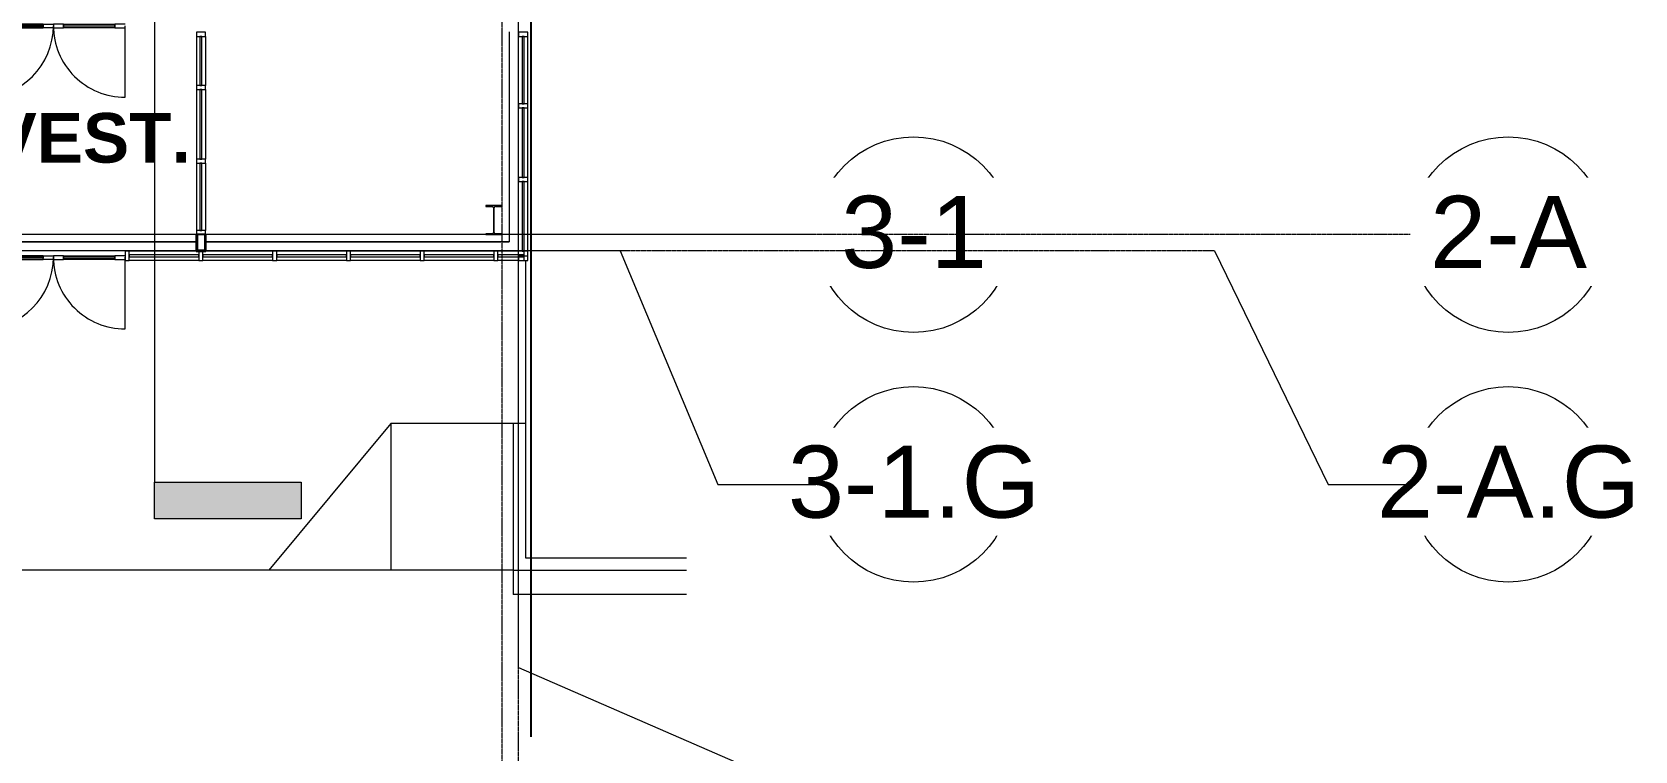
# Model space of a CAD drawing. Header units: inches. Extents: x 25557 to 33164, y -23509 to -20035.
# Drawn here: x 31975 to 32762, y -23041 to -22688 of the extents above; entities that cross this region are included whole.
import ezdxf

# ---------------------------------------------------------------- set-up
doc = ezdxf.new("R2010")
doc.units = ezdxf.units.IN
doc.header["$MEASUREMENT"] = 0
doc.linetypes.add('Grid Line 1_2_', pattern=[0.875, 0.5, -0.125, 0.125, -0.125])
doc.linetypes.add('Hidden', pattern=[0.28125, 0.1875, -0.09375])
for name, color, linetype, lineweight in [('A-DOOR', 31, 'Continuous', 9), ('A-FLOR', 192, 'Continuous', 9), ('A-GLAZ-CURT', 52, 'Continuous', 9), ('A-GLAZ-CWMG', 51, 'Continuous', 9), ('A-PROP-SBCK', 71, 'Hidden', 25), ('A-WALL', 113, 'Continuous', 25), ('A-WALL-PATT', 111, 'Continuous', 25), ('Conc', 7, 'Continuous', 9), ('EOP-PR', 4, 'Continuous', 9), ('G-ANNO-SYMB', 111, 'Continuous', 9), ('I-WALL', 2, 'Continuous', 9), ('L-SITE-WALL', 31, 'Continuous', 9), ('M-AREA-IDEN', 171, 'Continuous', 9), ('S-COLS', 52, 'Continuous', 9), ('S-GRID', 1, 'Continuous', 9), ('S-GRID-IDEN', 1, 'Continuous', 9)]:
    doc.layers.add(name, color=color, linetype=linetype, lineweight=lineweight)
doc.styles.add('Arial', font='arial.ttf', dxfattribs={"height": 35.407186})
doc.styles.add('Arial_B', font='arialbd.ttf', dxfattribs={"height": 24.354149})

# ---------------------------------------------------------------- blocks, each defined once
blk = doc.blocks.new('Struct_Xcel_Sports Complex_rvt-2-Overall Floor Plan')
at = {"layer": 'A-FLOR', "color": 7}
for p, q in [((26276.89, -22687.68), (26276.89, -22790.8)), ((26123.27, -22790.8), (25980.77, -22790.8)), ((26276.89, -22790.8), (26128.02, -22790.8))]:
    blk.add_line(p, q, dxfattribs=at)
at = {"layer": 'L-SITE-WALL', "color": 7}
for p, q in [((25980.77, -22790.8), (26123.27, -22790.8)), ((26128.02, -22790.8), (26276.89, -22790.8))]:
    blk.add_line(p, q, dxfattribs=at)
blk = doc.blocks.new('W-Wide Flange-Column - B2_D-1169473-Overall Floor Plan')
at = {"layer": 'S-COLS'}
h = blk.add_hatch(dxfattribs=at)
h.set_pattern_fill('FP_14', color=256, style=0, pattern_type=2)
h.set_pattern_definition([(225, (32201.71, -22780.178), (19.00703, -19.00703), []), (225, (32201.71, -22808.978), (19.00703, -19.00703), [])])
h.paths.add_polyline_path([(4, 7.12), (-4, 7.12), (-4, 6.69), (-0.84, 6.69), (-0.35, 6.49), (-0.14, 6), (-0.14, -6), (-0.35, -6.49), (-0.84, -6.69), (-4, -6.69), (-4, -7.12), (4, -7.12), (4, -6.69), (0.84, -6.69), (0.35, -6.49), (0.14, -6), (0.14, 6), (0.35, 6.49), (0.84, 6.69), (4, 6.69)], flags=0)
at = {"layer": 'S-COLS', "lineweight": 15}
for p, q in [((4, 7.12), (-4, 7.12)), ((-4, 7.12), (-4, 6.69)), ((-4, 6.69), (-0.84, 6.69)), ((-0.14, 6), (-0.14, -6)), ((0.14, -6), (0.14, 6)), ((0.84, 6.69), (4, 6.69)), ((4, 6.69), (4, 7.12)), ((-0.84, -6.69), (-4, -6.69)), ((-4, -6.69), (-4, -7.12)), ((-4, -7.12), (4, -7.12)), ((4, -6.69), (0.84, -6.69)), ((4, -7.12), (4, -6.69))]:
    blk.add_line(p, q, dxfattribs=at)
for centre, start, end in [((-0.84, 6), 0, 90), ((0.84, 6), 90, 180), ((-0.84, -6), 270, 0), ((0.84, -6), 180, 270)]:
    blk.add_arc(centre, 0.691, start, end, dxfattribs=at)
blk = doc.blocks.new('Door_Single_Storefront - one-1142389-Overall Floor Plan')
at = {"layer": 'A-DOOR'}
for p, q in [((-17.59375, 0.75), (-12.59375, 0.75)), ((-17.59375, -35.1875), (-17.59375, 0)), ((-12.59375, 0.75), (-12.59375, -1)), ((12.59375, 0.75), (-12.59375, 0.75)), ((-12.59375, -0.5), (-12.59375, 0.25)), ((-12.59375, 0.25), (12.59375, 0.25)), ((12.59375, -1), (12.59375, 0.75)), ((12.59375, 0.75), (17.59375, 0.75)), ((12.59375, 0.25), (12.59375, -0.5)), ((17.59375, 0.75), (17.59375, -1)), ((-12.59375, -1), (-17.59375, -1)), ((12.59375, -0.5), (-12.59375, -0.5)), ((-12.59375, -1), (12.59375, -1)), ((17.59375, -1), (12.59375, -1))]:
    blk.add_line(p, q, dxfattribs=at)
blk.add_arc((-17.59375, 0), 35.1875, 270, 0, dxfattribs=at)
blk = doc.blocks.new('Door_Single_Storefront - one-1142390-Overall Floor Plan')
at = {"layer": 'A-DOOR'}
for p, q in [((-17.59375, 35.1875), (-17.59375, 0)), ((-12.59375, 1), (-17.59375, 1)), ((-12.59375, -0.75), (-12.59375, 1)), ((-12.59375, 1), (12.59375, 1)), ((12.59375, 0.5), (-12.59375, 0.5)), ((-12.59375, 0.5), (-12.59375, -0.25)), ((17.59375, 1), (12.59375, 1)), ((12.59375, 1), (12.59375, -0.75)), ((12.59375, -0.25), (12.59375, 0.5)), ((17.59375, -0.75), (17.59375, 1)), ((-17.59375, -0.75), (-12.59375, -0.75)), ((-12.59375, -0.25), (12.59375, -0.25)), ((12.59375, -0.75), (-12.59375, -0.75)), ((12.59375, -0.75), (17.59375, -0.75))]:
    blk.add_line(p, q, dxfattribs=at)
blk.add_arc((-17.59375, 0), 35.1875, 360, 90, dxfattribs=at)
blk = doc.blocks.new('System Panel - Exterior Glazing-827454-Overall Floor Plan')
at = {"layer": 'A-GLAZ-CURT'}
for p, q in [((17.09375, 1.25), (-17.09375, 1.25)), ((-17.09375, 1.25), (-17.09375, 0.25)), ((-17.09375, 0.25), (-17.09375, 1.25)), ((17.09375, 1.25), (-17.09375, 1.25)), ((-17.09375, 0.25), (17.09375, 0.25)), ((-17.09375, 0.25), (17.09375, 0.25)), ((17.09375, 0.25), (17.09375, 1.25)), ((17.09375, 1.25), (17.09375, 0.25))]:
    blk.add_line(p, q, dxfattribs=at)
blk = doc.blocks.new('Rectangular Mullion - Exterior 2_ x 4_5_-1305160-Overall Floor Plan')
at = {"layer": 'A-GLAZ-CWMG'}
for p, q in [((26123.27, -22795.43), (26090.45, -22795.43)), ((26124.64, -22799.93), (26090.45, -22799.93))]:
    blk.add_line(p, q, dxfattribs=at)
blk = doc.blocks.new('Rectangular Mullion - Exterior 2_ x 4_5_-1135280-Overall Floor Plan')
at = {"layer": 'A-GLAZ-CWMG'}
for p, q in [((26160.83, -22799.93), (26126.64, -22799.93)), ((26160.83, -22795.43), (26128.02, -22795.43))]:
    blk.add_line(p, q, dxfattribs=at)
blk = doc.blocks.new('Rectangular Mullion - Exterior 2_ x 4_5_-V12-Overall Floor Plan')
at = {"layer": 'A-GLAZ-CWMG'}
for p, q in [((26197.02, -22795.43), (26162.83, -22795.43)), ((26197.02, -22799.93), (26162.83, -22799.93))]:
    blk.add_line(p, q, dxfattribs=at)
blk = doc.blocks.new('Rectangular Mullion - Exterior 2_ x 4_5_-1142350-Overall Floor Plan')
at = {"layer": 'A-GLAZ-CWMG', "lineweight": 13}
for p, q in [((-2, 1.5), (0, 1.5)), ((-2, -3), (-2, 1.5)), ((0, 1.5), (0, -3)), ((0, -3), (-2, -3))]:
    blk.add_line(p, q, dxfattribs=at)
blk = doc.blocks.new('Rectangular Mullion - Exterior 2_ x 4_5_-1142343-Overall Floor Plan')
at = {"layer": 'A-GLAZ-CWMG', "lineweight": 13}
for p, q in [((-1, 1.5), (1, 1.5)), ((-1, -3), (-1, 1.5)), ((1, 1.5), (1, -3)), ((1, -3), (-1, -3))]:
    blk.add_line(p, q, dxfattribs=at)
blk = doc.blocks.new('System Panel - Exterior Glazing-1274973-Overall Floor Plan')
at = {"layer": 'A-GLAZ-CURT'}
for p, q in [((6.31, 1.25), (-6.31, 1.25)), ((-6.31, 1.25), (-6.31, 0.25)), ((-6.31, 0.25), (-6.31, 1.25)), ((6.31, 1.25), (-6.31, 1.25)), ((-6.31, 0.25), (6.31, 0.25)), ((-6.31, 0.25), (3.81, 0.25)), ((6.31, 0.25), (6.31, 1.25)), ((6.31, 1.25), (6.31, 0.5))]:
    blk.add_line(p, q, dxfattribs=at)
blk = doc.blocks.new('Rectangular Mullion - Exterior 2_ x 4_5_-1274971-Overall Floor Plan')
at = {"layer": 'A-GLAZ-CWMG'}
for p, q in [((26284.02, -22795.43), (26271.39, -22795.43)), ((26281.52, -22799.93), (26271.39, -22799.93))]:
    blk.add_line(p, q, dxfattribs=at)
blk = doc.blocks.new('System Panel - Exterior Glazing-1142335-Overall Floor Plan')
at = {"layer": 'A-GLAZ-CURT'}
for p, q in [((16.53125, -0.25), (-16.53125, -0.25)), ((-16.53125, -0.25), (-16.53125, -1.25)), ((-16.53125, -1.25), (-16.53125, -0.25)), ((16.53125, -0.25), (-16.53125, -0.25)), ((-16.53125, -1.25), (16.53125, -1.25)), ((-16.53125, -1.25), (16.53125, -1.25)), ((16.53125, -1.25), (16.53125, -0.25)), ((16.53125, -0.25), (16.53125, -1.25))]:
    blk.add_line(p, q, dxfattribs=at)
blk = doc.blocks.new('System Panel - Exterior Glazing-V13-Overall Floor Plan')
at = {"layer": 'A-GLAZ-CURT'}
for p, q in [((17.09375, -0.25), (-17.09375, -0.25)), ((-17.09375, -0.25), (-17.09375, -1.25)), ((-17.09375, -1.25), (-17.09375, -0.25)), ((17.09375, -0.25), (-17.09375, -0.25)), ((-17.09375, -1.25), (17.09375, -1.25)), ((-17.09375, -1.25), (17.09375, -1.25)), ((17.09375, -1.25), (17.09375, -0.25)), ((17.09375, -0.25), (17.09375, -1.25))]:
    blk.add_line(p, q, dxfattribs=at)
blk = doc.blocks.new('Rectangular Mullion - Exterior 2_ x 4_5_-1135294-Overall Floor Plan')
at = {"layer": 'A-GLAZ-CWMG'}
for p, q in [((26281.52, -22722.99), (26281.52, -22689.93)), ((26286.02, -22722.99), (26286.02, -22689.93))]:
    blk.add_line(p, q, dxfattribs=at)
blk = doc.blocks.new('Rectangular Mullion - Exterior 2_ x 4_5_-V14-Overall Floor Plan')
at = {"layer": 'A-GLAZ-CWMG'}
for p, q in [((26281.52, -22796.37), (26281.52, -22761.18)), ((26286.02, -22795.43), (26286.02, -22761.18))]:
    blk.add_line(p, q, dxfattribs=at)
blk = doc.blocks.new('Rectangular Mullion - Exterior 2_ x 4_5_-1142339-Overall Floor Plan')
at = {"layer": 'A-GLAZ-CWMG', "lineweight": 13}
for p, q in [((-2, 3), (0, 3)), ((-2, -1.5), (-2, 3)), ((0, 3), (0, -1.5)), ((0, -1.5), (-2, -1.5))]:
    blk.add_line(p, q, dxfattribs=at)
blk = doc.blocks.new('Rectangular Mullion - Exterior 2_ x 4_5_-1142342-Overall Floor Plan')
at = {"layer": 'A-GLAZ-CWMG', "lineweight": 13}
for p, q in [((0, 3), (-2, 3)), ((-2, 3), (-2, -1.5)), ((0, -1.5), (0, 3)), ((-2, -1.5), (0, -1.5))]:
    blk.add_line(p, q, dxfattribs=at)
blk = doc.blocks.new('Rectangular Mullion - Exterior 2_ x 4_5_-1115231-Overall Floor Plan')
at = {"layer": 'A-GLAZ-CWMG', "lineweight": 13}
for p, q in [((-1, 3), (1, 3)), ((-1, -1.5), (-1, 3)), ((1, 3), (1, -1.5)), ((1, -1.5), (-1, -1.5))]:
    blk.add_line(p, q, dxfattribs=at)
blk = doc.blocks.new('System Panel - Exterior Glazing-827433-Overall Floor Plan')
at = {"layer": 'A-GLAZ-CURT'}
for p, q in [((17.09375, -0.25), (-17.09375, -0.25)), ((-17.09375, -0.25), (-17.09375, -1.25)), ((-17.09375, -1.25), (-17.09375, -0.25)), ((17.09375, -0.25), (-17.09375, -0.25)), ((-17.09375, -1.25), (17.09375, -1.25)), ((-17.09375, -1.25), (17.09375, -1.25)), ((17.09375, -1.25), (17.09375, -0.25)), ((17.09375, -0.25), (17.09375, -1.25))]:
    blk.add_line(p, q, dxfattribs=at)
blk = doc.blocks.new('Rectangular Mullion - Exterior 2_ x 4_5_-769211-Overall Floor Plan')
at = {"layer": 'A-GLAZ-CWMG'}
for p, q in [((26281.52, -22759.18), (26281.52, -22724.99)), ((26286.02, -22759.18), (26286.02, -22724.99))]:
    blk.add_line(p, q, dxfattribs=at)
blk = doc.blocks.new('Rectangular Mullion - Exterior 2_ x 4_5_-827464-Overall Floor Plan')
at = {"layer": 'A-GLAZ-CWMG', "lineweight": 13}
for p, q in [((-1, 3), (1, 3)), ((-1, -1.5), (-1, 3)), ((1, 3), (1, -1.5)), ((1, -1.5), (-1, -1.5))]:
    blk.add_line(p, q, dxfattribs=at)
blk = doc.blocks.new('System Panel - Exterior Glazing-1142345-Overall Floor Plan')
at = {"layer": 'A-GLAZ-CURT'}
for p, q in [((16.53125, 1.25), (-16.53125, 1.25)), ((-16.53125, 1.25), (-16.53125, 0.25)), ((-16.53125, 0.25), (-16.53125, 1.25)), ((16.53125, 1.25), (-16.53125, 1.25)), ((-16.53125, 0.25), (16.53125, 0.25)), ((-16.53125, 0.25), (16.53125, 0.25)), ((16.53125, 0.25), (16.53125, 1.25)), ((16.53125, 1.25), (16.53125, 0.25))]:
    blk.add_line(p, q, dxfattribs=at)
blk = doc.blocks.new('System Panel - Exterior Glazing-1142649-Overall Floor Plan')
at = {"layer": 'A-GLAZ-CURT'}
for p, q in [((12.06, 1.25), (-12.06, 1.25)), ((-12.06, 1.25), (-12.06, 0.25)), ((-12.06, 0.25), (-12.06, 1.25)), ((12.06, 1.25), (-12.06, 1.25)), ((-12.06, 0.25), (12.06, 0.25)), ((-12.06, 0.25), (12.06, 0.25)), ((12.06, 0.25), (12.06, 1.25)), ((12.06, 1.25), (12.06, 0.25))]:
    blk.add_line(p, q, dxfattribs=at)
blk = doc.blocks.new('Rectangular Mullion - Exterior 2_ x 4_5_-1135311-Overall Floor Plan')
at = {"layer": 'A-GLAZ-CWMG'}
for p, q in [((26123.39, -22752.24), (26123.39, -22785.3)), ((26127.89, -22752.24), (26127.89, -22785.3))]:
    blk.add_line(p, q, dxfattribs=at)
blk = doc.blocks.new('Rectangular Mullion - Exterior 2_ x 4_5_-769167-Overall Floor Plan')
at = {"layer": 'A-GLAZ-CWMG'}
for p, q in [((26123.39, -22716.05), (26123.39, -22750.24)), ((26127.89, -22716.05), (26127.89, -22750.24))]:
    blk.add_line(p, q, dxfattribs=at)
blk = doc.blocks.new('Rectangular Mullion - Exterior 2_ x 4_5_-1142647-Overall Floor Plan')
at = {"layer": 'A-GLAZ-CWMG'}
for p, q in [((26123.39, -22689.93), (26123.39, -22714.05)), ((26127.89, -22689.93), (26127.89, -22714.05))]:
    blk.add_line(p, q, dxfattribs=at)
blk = doc.blocks.new('Rectangular Mullion - Exterior 2_ x 4_5_-1142586-Overall Floor Plan')
at = {"layer": 'A-GLAZ-CWMG', "lineweight": 13}
for p, q in [((-2, 1.5), (0, 1.5)), ((-2, -3), (-2, 1.5)), ((0, 1.5), (0, -3)), ((0, -3), (-2, -3))]:
    blk.add_line(p, q, dxfattribs=at)
blk = doc.blocks.new('Rectangular Mullion - Exterior 2_ x 4_5_-827470-Overall Floor Plan')
at = {"layer": 'A-GLAZ-CWMG', "lineweight": 13}
for p, q in [((-1, 1.5), (1, 1.5)), ((-1, -3), (-1, 1.5)), ((1, 1.5), (1, -3)), ((1, -3), (-1, -3))]:
    blk.add_line(p, q, dxfattribs=at)
blk = doc.blocks.new('Rectangular Mullion - Exterior 2_ x 4_5_-1142587-Overall Floor Plan')
at = {"layer": 'A-GLAZ-CWMG', "lineweight": 13}
for p, q in [((0, 1.5), (-2, 1.5)), ((-2, 1.5), (-2, -3)), ((0, -3), (0, 1.5)), ((-2, -3), (0, -3))]:
    blk.add_line(p, q, dxfattribs=at)
blk = doc.blocks.new('Section - 3_32_ x 3_8_-18514-Overall Floor Plan')
at = {"layer": 'G-ANNO-SYMB'}
blk.add_hatch(color=256, dxfattribs=at).paths.add_polyline_path([(0, 0.375), (0, 0), (-0.09375, 0), (-0.09375, 0.375)], flags=0)
for p, q in [((0, 0.375), (-0.09375, 0.375)), ((-0.09375, 0.375), (-0.09375, 0)), ((0, 0), (0, 0.375)), ((-0.09375, 0), (0, 0))]:
    blk.add_line(p, q, dxfattribs=at)
blk = doc.blocks.new('Grid - Grid Head - Circle-14747-Overall Floor Plan')
at = {"layer": 'S-GRID-IDEN'}
blk.add_circle((0, 0), 0.25, dxfattribs=at)

msp = doc.modelspace()

# ---------------------------------------------------------------- hatches: boundary and pattern name
at = {"layer": 'A-WALL-PATT', "lineweight": 9}
h = msp.add_hatch(dxfattribs=at)
h.set_pattern_fill('FP_15', color=256, style=0, pattern_type=2)
h.set_pattern_definition([(0, (5932.319, 0), (61.44, 15.36), [2.534, -43.546, 2.534, -43.546, -245.76]), (0, (5932.319, 0), (61.44, 15.36), [-92.16, 2.534, -89.626, 2.534, -43.546, -107.52]), (0, (5932.319, 0), (61.44, 15.36), [-230.4, 2.534, -28.186, 2.534, -74.266]), (120, (5955.359, 7.68), (-44.02215, 45.528601), [2.534, -43.546, 2.534, -43.546, -245.76]), (120, (5955.359, 7.68), (-44.02215, 45.528601), [-92.16, 2.534, -89.626, 2.534, -43.546, -107.52]), (120, (5955.359, 7.68), (-44.02215, 45.528601), [-230.4, 2.534, -28.186, 2.534, -74.266]), (240, (5963.039, 38.4), (-17.41785, -60.888601), [2.534, -43.546, 2.534, -43.546, -245.76]), (240, (5963.039, 38.4), (-17.41785, -60.888601), [-92.16, 2.534, -89.626, 2.534, -43.546, -107.52]), (240, (5963.039, 38.4), (-17.41785, -60.888601), [-230.4, 2.534, -28.186, 2.534, -74.266])])
h.paths.add_polyline_path([(32056.21, -22795.43), (32060.33, -22795.43), (32060.33, -22787.3), (32059.71, -22787.3), (32059.71, -22794.8), (32056.21, -22794.8)], flags=0)

# ---------------------------------------------------------------- linework, layer by layer
at = {"layer": 'A-PROP-SBCK'}
msp.add_line((32219.83, -20554.93), (32219.83, -23033.89), dxfattribs=at)
at = {"layer": 'A-WALL', "lineweight": 9}
for p, q in [((32056.21, -22787.3), (32056.21, -22794.8)), ((32059.71, -22787.3), (32059.71, -22794.8)), ((32056.21, -22794.8), (32059.71, -22794.8))]:
    msp.add_line(p, q, dxfattribs=at)
at = {"layer": 'Conc'}
for p, q in [((32217.21, -22799.93), (32217.21, -22946.07)), ((32211.21, -22880.07), (32211.21, -22964.07)), ((32091.21, -22952.07), (29636.22, -22952.07)), ((32296.29, -22964.07), (32211.21, -22964.07))]:
    msp.add_line(p, q, dxfattribs=at)
at = {"layer": 'EOP-PR'}
for p, q in [((32151.21, -22880.07), (32091.21, -22952.07)), ((32217.21, -22880.07), (32151.21, -22880.07)), ((32151.21, -22880.07), (32151.21, -22952.07)), ((32217.21, -22946.07), (32296.29, -22946.07)), ((32211.21, -22952.07), (32091.21, -22952.07)), ((32211.21, -22952.07), (32296.29, -22952.07))]:
    msp.add_line(p, q, dxfattribs=at)
at = {"layer": 'G-ANNO-SYMB'}
msp.add_line((32035.14, -21003.08), (32035.14, -22908.84), dxfattribs=at)
at = {"layer": 'I-WALL', "lineweight": 25}
for p, q in [((32060.33, -22787.3), (32055.58, -22787.3)), ((32055.58, -22787.3), (32055.58, -22795.43)), ((32060.33, -22795.43), (32060.33, -22787.3)), ((32055.58, -22795.43), (32060.33, -22795.43))]:
    msp.add_line(p, q, dxfattribs=at)
at = {"layer": 'S-GRID', "linetype": 'Grid Line 1_2_'}
for p, q in [((32213.71, -22999.8), (32213.71, -20646.05)), ((32213.71, -23317.24), (32213.71, -20998.43)), ((32205.71, -23413.24), (32205.71, -22389.58)), ((32263.66, -22795.3), (27499.68, -22795.3))]:
    msp.add_line(p, q, dxfattribs=at)
at = {"layer": 'S-GRID'}
for p, q in [((32263.66, -22795.3), (32311.66, -22909.94)), ((32213.71, -22999.8), (32323.86, -23047.8))]:
    msp.add_line(p, q, dxfattribs=at)

# ---------------------------------------------------------------- block references
at = {"lineweight": 5}
msp.add_blockref('Struct_Xcel_Sports Complex_rvt-2-Overall Floor Plan', (5932.32, 0), dxfattribs=at)
at = {"layer": 'A-DOOR'}
for p in [(31967.99, -22684.68), (31967.99, -22798.43)]:
    msp.add_blockref('Door_Single_Storefront - one-1142389-Overall Floor Plan', p, dxfattribs=at)
at = {"layer": 'A-DOOR', "rotation": 180}
for p in [(32003.18, -22684.68), (32003.18, -22798.43)]:
    msp.add_blockref('Door_Single_Storefront - one-1142390-Overall Floor Plan', p, dxfattribs=at)
at = {"layer": 'A-GLAZ-CURT'}
for name, p, rotation in [('System Panel - Exterior Glazing-1142649-Overall Floor Plan', (32058.71, -22701.99), 90), ('System Panel - Exterior Glazing-1142335-Overall Floor Plan', (32216.83, -22706.46), 270), ('System Panel - Exterior Glazing-827454-Overall Floor Plan', (32058.71, -22733.15), 90), ('System Panel - Exterior Glazing-827433-Overall Floor Plan', (32216.83, -22742.08), 270), ('System Panel - Exterior Glazing-1142345-Overall Floor Plan', (32058.71, -22768.77), 90), ('System Panel - Exterior Glazing-V13-Overall Floor Plan', (32216.83, -22778.27), 270)]:
    msp.add_blockref(name, p, dxfattribs=dict(at, rotation=rotation))
for name, p in [('System Panel - Exterior Glazing-827454-Overall Floor Plan', (32039.87, -22798.43)), ('System Panel - Exterior Glazing-827454-Overall Floor Plan', (32076.05, -22798.43)), ('System Panel - Exterior Glazing-827454-Overall Floor Plan', (32112.24, -22798.43)), ('System Panel - Exterior Glazing-827454-Overall Floor Plan', (32148.43, -22798.43)), ('System Panel - Exterior Glazing-827454-Overall Floor Plan', (32184.62, -22798.43)), ('System Panel - Exterior Glazing-1274973-Overall Floor Plan', (32210.02, -22798.43))]:
    msp.add_blockref(name, p, dxfattribs=at)
at = {"layer": 'A-GLAZ-CWMG', "extrusion": (0, 0, -1)}
for name, p, rotation in [('Rectangular Mullion - Exterior 2_ x 4_5_-1142586-Overall Floor Plan', (-32058.71, -22687.93), 90), ('Rectangular Mullion - Exterior 2_ x 4_5_-827470-Overall Floor Plan', (-32058.71, -22715.05), 90), ('Rectangular Mullion - Exterior 2_ x 4_5_-827464-Overall Floor Plan', (-32216.83, -22723.99), 270), ('Rectangular Mullion - Exterior 2_ x 4_5_-827470-Overall Floor Plan', (-32058.71, -22751.24), 90), ('Rectangular Mullion - Exterior 2_ x 4_5_-1115231-Overall Floor Plan', (-32216.83, -22760.18), 270), ('Rectangular Mullion - Exterior 2_ x 4_5_-1142343-Overall Floor Plan', (-32021.77, -22798.43), 180), ('Rectangular Mullion - Exterior 2_ x 4_5_-1142343-Overall Floor Plan', (-32057.96, -22798.43), 180), ('Rectangular Mullion - Exterior 2_ x 4_5_-1142343-Overall Floor Plan', (-32094.15, -22798.43), 180), ('Rectangular Mullion - Exterior 2_ x 4_5_-1142343-Overall Floor Plan', (-32130.33, -22798.43), 180), ('Rectangular Mullion - Exterior 2_ x 4_5_-1142343-Overall Floor Plan', (-32166.52, -22798.43), 180), ('Rectangular Mullion - Exterior 2_ x 4_5_-1142343-Overall Floor Plan', (-32202.71, -22798.43), 180), ('Rectangular Mullion - Exterior 2_ x 4_5_-1142339-Overall Floor Plan', (-32216.83, -22799.93), 270), ('Rectangular Mullion - Exterior 2_ x 4_5_-1142350-Overall Floor Plan', (-32218.33, -22798.43), 180)]:
    msp.add_blockref(name, p, dxfattribs=dict(at, rotation=rotation))
at = {"layer": 'A-GLAZ-CWMG'}
for name, p in [('Rectangular Mullion - Exterior 2_ x 4_5_-1142647-Overall Floor Plan', (5932.32, 0)), ('Rectangular Mullion - Exterior 2_ x 4_5_-1135294-Overall Floor Plan', (5932.32, 0)), ('Rectangular Mullion - Exterior 2_ x 4_5_-769167-Overall Floor Plan', (5932.32, 0)), ('Rectangular Mullion - Exterior 2_ x 4_5_-769211-Overall Floor Plan', (5932.32, 0)), ('Rectangular Mullion - Exterior 2_ x 4_5_-1135311-Overall Floor Plan', (5932.32, 0)), ('Rectangular Mullion - Exterior 2_ x 4_5_-V14-Overall Floor Plan', (5932.32, 0)), ('Rectangular Mullion - Exterior 2_ x 4_5_-1305160-Overall Floor Plan', (5932.32, 0)), ('Rectangular Mullion - Exterior 2_ x 4_5_-1135280-Overall Floor Plan', (5932.32, 0)), ('Rectangular Mullion - Exterior 2_ x 4_5_-V12-Overall Floor Plan', (5932.32, 0)), ('Rectangular Mullion - Exterior 2_ x 4_5_-V12-Overall Floor Plan', (5968.51, 0)), ('Rectangular Mullion - Exterior 2_ x 4_5_-V12-Overall Floor Plan', (6004.69, 0)), ('Rectangular Mullion - Exterior 2_ x 4_5_-1274971-Overall Floor Plan', (5932.32, 0))]:
    msp.add_blockref(name, p, dxfattribs=at)
for name, p, rotation in [('Rectangular Mullion - Exterior 2_ x 4_5_-1142342-Overall Floor Plan', (32216.83, -22687.93), 89.99999999999997), ('Rectangular Mullion - Exterior 2_ x 4_5_-1142587-Overall Floor Plan', (32058.71, -22787.3), 270)]:
    msp.add_blockref(name, p, dxfattribs=dict(at, rotation=rotation))
at = {"layer": 'G-ANNO-SYMB', "extrusion": (0, 0, -1), "xscale": 191.9999999999999, "yscale": 191.9999999999999, "zscale": 191.9999999999999, "rotation": 90.00000000000053}
msp.add_blockref('Section - 3_32_ x 3_8_-18514-Overall Floor Plan', (-32035.14, -22908.84), dxfattribs=at)
at = {"layer": 'S-COLS', "rotation": 180}
msp.add_blockref('W-Wide Flange-Column - B2_D-1169473-Overall Floor Plan', (32201.71, -22780.18), dxfattribs=at)
at = {"layer": 'S-GRID-IDEN', "xscale": 191.9999999999999, "yscale": 191.9999999999999, "zscale": 191.9999999999999}
for p, rotation in [((32407.66, -22787.3), 89.99999999999984), ((32699.38, -22787.3), 89.9999999999998), ((32407.66, -22909.94), 89.99999999999984), ((32699.38, -22909.94), 89.9999999999998)]:
    msp.add_blockref('Grid - Grid Head - Circle-14747-Overall Floor Plan', p, dxfattribs=dict(at, rotation=rotation))

# ---------------------------------------------------------------- texts
at = {"layer": 'M-AREA-IDEN', "insert": (31983.05, -22727.58), "char_height": 24.354, "width": 161.856, "attachment_point": 2, "line_spacing_factor": 0.938532, "style": 'Arial_B'}
msp.add_mtext('X. VEST.', dxfattribs=at)

# ---------------------------------------------------------------- next in the draw order: texts
at = {"layer": 'S-GRID-IDEN', "char_height": 35.407, "attachment_point": 2, "line_spacing_factor": 0.938532, "style": 'Arial', "bg_fill": 3, "box_fill_scale": 1.25, "bg_fill_color": 0, "bg_fill_transparency": 0}
for s, insert, width in [('3-1', (32407.86, -22768.24), 85.104), ('2-A', (32699.58, -22768.24), 91.584), ('3-1.G', (32407.86, -22890.88), 147.312), ('2-A.G', (32699.58, -22890.88), 153.792)]:
    msp.add_mtext(s, dxfattribs=dict(at, insert=insert, width=width))

# ---------------------------------------------------------------- next in the draw order: linework, layer by layer
at = {"layer": 'S-GRID', "linetype": 'Grid Line 1_2_'}
for p, q in [((32359.66, -22787.3), (27403.68, -22787.3)), ((32651.38, -22787.3), (27722.53, -22787.3)), ((32555.38, -22795.3), (27847.84, -22795.3))]:
    msp.add_line(p, q, dxfattribs=at)
at = {"layer": 'S-GRID'}
for p, q in [((32555.38, -22795.3), (32611.13, -22909.94)), ((32311.66, -22909.94), (32359.66, -22909.94)), ((32611.13, -22909.94), (32651.38, -22909.94))]:
    msp.add_line(p, q, dxfattribs=at)

doc.saveas('drawing.dxf')
